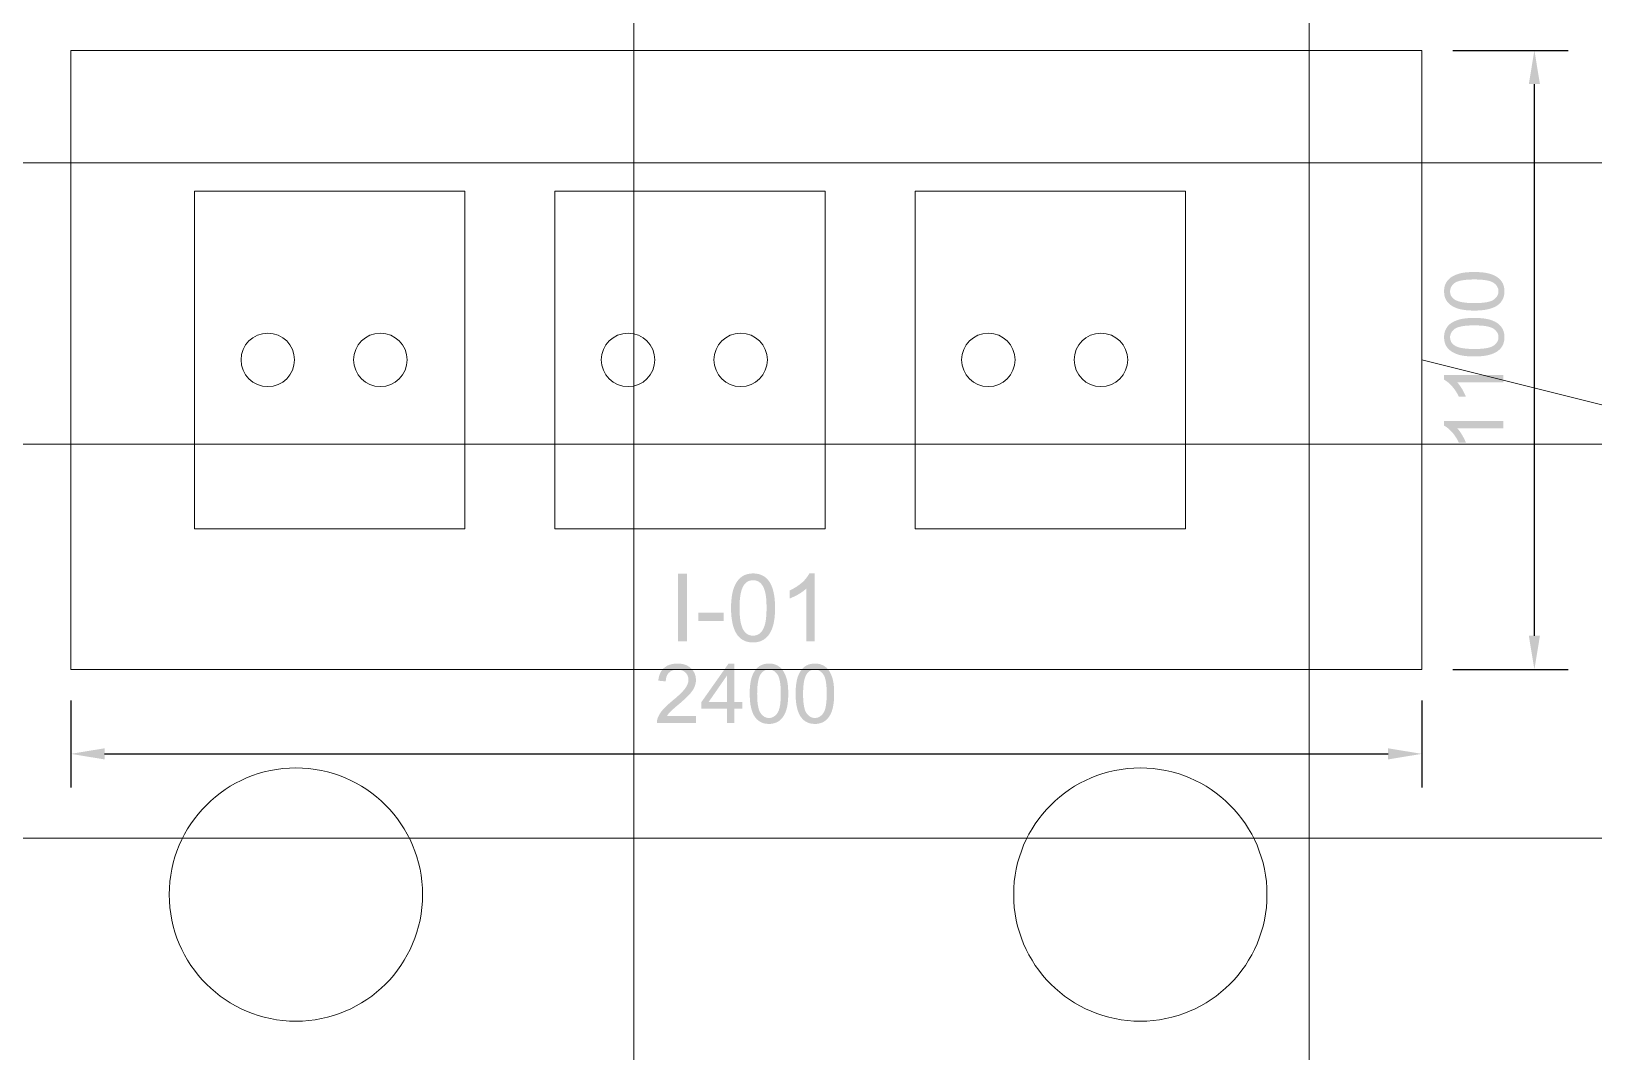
# Model space of a CAD drawing. Header units: millimetres. Extents: x -1336 to 24201, y -1370 to 16142.
# Drawn here: x 3730 to 6505, y 7521 to 9334 of the extents above; entities that cross this region are included whole.
import ezdxf

# ---------------------------------------------------------------- set-up
doc = ezdxf.new("R2010")
doc.units = ezdxf.units.MM
for name, color, linetype, lineweight in [('A-ANNO-TEXT', 7, 'Continuous', 13), ('A-DIMS-MM', 7, 'Continuous', 13), ('A-ELEVATION', 7, 'Continuous', 13), ('A-FLOOR-ZONE', 7, 'Continuous', 13), ('A-FURN-GEN', 7, 'Continuous', 13)]:
    doc.layers.add(name, color=color, linetype=linetype, lineweight=lineweight)

msp = doc.modelspace()

# ---------------------------------------------------------------- hatches: boundary and pattern name
at = {"layer": 'A-ANNO-TEXT'}
h = msp.add_hatch(color=7, dxfattribs=at)
h.paths.add_polyline_path([(4894.4, 8250), (4878.4, 8250), (4878.4, 8370), (4894.4, 8370), (4894.4, 8250)])
h.paths.add_polyline_path([(4960.1, 8286), (4915, 8286), (4915, 8300.8), (4960.1, 8300.8), (4960.1, 8286)])
h.paths.add_polyline_path([(5012, 8370.6), (5014.4, 8370.5), (5016.8, 8370.3), (5019, 8370), (5021.2, 8369.6), (5023.3, 8369.1), (5025.3, 8368.4), (5027.3, 8367.6), (5029.2, 8366.7), (5030.9, 8365.7), (5032.7, 8364.6), (5034.3, 8363.3), (5035.9, 8361.9), (5037.4, 8360.4), (5038.8, 8358.8), (5040.1, 8357.1), (5041.4, 8355.2), (5042.6, 8353.2), (5043.7, 8351.1), (5044.7, 8348.9), (5045.7, 8346.6), (5046.5, 8344.1), (5047.3, 8341.6), (5048.1, 8338.9), (5048.7, 8336), (5049.3, 8333.1), (5049.8, 8330), (5050.2, 8326.9), (5050.5, 8323.6), (5050.8, 8320.2), (5051, 8316.6), (5051.1, 8313), (5051.2, 8309.2), (5051.1, 8305.4), (5051, 8301.7), (5050.8, 8298.1), (5050.5, 8294.7), (5050.2, 8291.3), (5049.7, 8288.2), (5049.2, 8285.1), (5048.6, 8282.1), (5048, 8279.3), (5047.2, 8276.6), (5046.4, 8274), (5045.5, 8271.6), (5044.5, 8269.3), (5043.4, 8267.1), (5042.3, 8265), (5041.1, 8263.1), (5039.8, 8261.2), (5038.4, 8259.5), (5037, 8257.9), (5035.4, 8256.4), (5033.9, 8255.1), (5032.2, 8253.9), (5030.5, 8252.7), (5028.7, 8251.7), (5026.9, 8250.8), (5025, 8250.1), (5023, 8249.4), (5020.9, 8248.9), (5018.8, 8248.5), (5016.6, 8248.2), (5014.4, 8248), (5012, 8248), (5009.6, 8248), (5007.3, 8248.2), (5005.1, 8248.5), (5002.9, 8248.9), (5000.8, 8249.4), (4998.8, 8250.1), (4996.8, 8250.9), (4995, 8251.8), (4993.2, 8252.8), (4991.4, 8253.9), (4989.8, 8255.2), (4988.2, 8256.6), (4986.8, 8258.1), (4985.3, 8259.7), (4984, 8261.4), (4982.7, 8263.3), (4981.6, 8265.2), (4980.5, 8267.3), (4979.4, 8269.5), (4978.5, 8271.9), (4977.6, 8274.3), (4976.8, 8276.9), (4976.1, 8279.6), (4975.4, 8282.4), (4974.9, 8285.3), (4974.4, 8288.4), (4973.9, 8291.5), (4973.6, 8294.8), (4973.3, 8298.2), (4973.1, 8301.8), (4973, 8305.4), (4973, 8309.2), (4973, 8313), (4973.1, 8316.7), (4973.3, 8320.3), (4973.6, 8323.7), (4974, 8327), (4974.4, 8330.2), (4974.9, 8333.3), (4975.5, 8336.2), (4976.2, 8339.1), (4976.9, 8341.8), (4977.8, 8344.4), (4978.7, 8346.8), (4979.7, 8349.1), (4980.7, 8351.3), (4981.9, 8353.4), (4983.1, 8355.4), (4984.4, 8357.2), (4985.8, 8358.9), (4987.2, 8360.5), (4988.7, 8362), (4990.3, 8363.4), (4991.9, 8364.6), (4993.6, 8365.8), (4995.4, 8366.8), (4997.2, 8367.7), (4999.1, 8368.4), (5001.1, 8369.1), (5003.2, 8369.6), (5005.3, 8370), (5007.5, 8370.3), (5009.7, 8370.5), (5012, 8370.6)])
h.paths.add_polyline_path([(5012, 8260.1), (5013.5, 8260.1), (5014.9, 8260.2), (5016.3, 8260.5), (5017.6, 8260.8), (5018.9, 8261.2), (5020.1, 8261.7), (5021.3, 8262.3), (5022.4, 8262.9), (5023.5, 8263.7), (5024.6, 8264.6), (5025.6, 8265.5), (5026.6, 8266.5), (5027.5, 8267.7), (5028.4, 8268.9), (5029.2, 8270.2), (5030, 8271.6), (5030.7, 8273.1), (5031.4, 8274.7), (5032, 8276.4), (5032.6, 8278.2), (5033.2, 8280.2), (5033.7, 8282.2), (5034.1, 8284.4), (5034.5, 8286.7), (5034.9, 8289.1), (5035.2, 8291.7), (5035.4, 8294.3), (5035.6, 8297), (5035.8, 8299.9), (5035.9, 8302.9), (5036, 8306), (5036, 8309.2), (5036, 8311.4), (5036, 8313.6), (5035.9, 8315.7), (5035.9, 8317.8), (5035.8, 8319.8), (5035.6, 8321.7), (5035.5, 8323.6), (5035.4, 8325.4), (5035.2, 8327.2), (5035, 8328.9), (5034.8, 8330.5), (5034.5, 8332.1), (5034.3, 8333.6), (5034, 8335.1), (5033.7, 8336.5), (5033.4, 8337.8), (5033, 8339.1), (5032.6, 8340.3), (5032.3, 8341.5), (5031.9, 8342.7), (5031.4, 8343.8), (5031, 8344.9), (5030.5, 8345.9), (5030, 8346.9), (5029.5, 8347.8), (5029, 8348.8), (5028.4, 8349.6), (5027.8, 8350.5), (5027.2, 8351.2), (5026.6, 8352), (5026, 8352.7), (5025.3, 8353.3), (5024.7, 8354), (5024, 8354.5), (5023.2, 8355.1), (5022.5, 8355.6), (5021.7, 8356), (5020.9, 8356.5), (5020.1, 8356.8), (5019.3, 8357.2), (5018.4, 8357.5), (5017.6, 8357.7), (5016.7, 8358), (5015.7, 8358.1), (5014.8, 8358.3), (5013.9, 8358.4), (5012.9, 8358.4), (5011.9, 8358.5), (5010.4, 8358.4), (5009, 8358.3), (5007.6, 8358), (5006.3, 8357.7), (5005, 8357.3), (5003.8, 8356.8), (5002.6, 8356.2), (5001.5, 8355.5), (5000.4, 8354.8), (4999.3, 8353.9), (4998.3, 8352.9), (4997.4, 8351.9), (4996.5, 8350.7), (4995.6, 8349.5), (4994.8, 8348.2), (4994, 8346.8), (4993.3, 8345.2), (4992.6, 8343.6), (4992, 8341.9), (4991.4, 8340), (4990.9, 8338.1), (4990.4, 8336), (4989.9, 8333.8), (4989.5, 8331.5), (4989.2, 8329.1), (4988.9, 8326.6), (4988.6, 8324), (4988.4, 8321.2), (4988.3, 8318.4), (4988.1, 8315.4), (4988.1, 8312.4), (4988, 8309.2), (4988.1, 8307), (4988.1, 8304.8), (4988.1, 8302.7), (4988.2, 8300.7), (4988.3, 8298.7), (4988.4, 8296.8), (4988.6, 8294.9), (4988.7, 8293.1), (4988.9, 8291.4), (4989.1, 8289.7), (4989.3, 8288.1), (4989.6, 8286.5), (4989.8, 8285), (4990.1, 8283.5), (4990.4, 8282.1), (4990.8, 8280.8), (4991.1, 8279.5), (4991.5, 8278.2), (4991.9, 8277), (4992.3, 8275.9), (4992.7, 8274.8), (4993.1, 8273.7), (4993.6, 8272.6), (4994.1, 8271.6), (4994.6, 8270.7), (4995.2, 8269.8), (4995.7, 8268.9), (4996.3, 8268.1), (4996.9, 8267.3), (4997.5, 8266.5), (4998.1, 8265.8), (4998.8, 8265.2), (4999.4, 8264.6), (5000.1, 8264), (5000.9, 8263.4), (5001.6, 8262.9), (5002.4, 8262.5), (5003.1, 8262.1), (5003.9, 8261.7), (5004.7, 8261.3), (5005.6, 8261), (5006.4, 8260.8), (5007.3, 8260.6), (5008.2, 8260.4), (5009.1, 8260.2), (5010.1, 8260.1), (5011.1, 8260.1), (5012, 8260.1)])
h.paths.add_polyline_path([(5121.6, 8250), (5106.8, 8250), (5106.8, 8343.9), (5105.4, 8342.6), (5103.9, 8341.3), (5102.4, 8340.1), (5100.8, 8338.8), (5099.2, 8337.7), (5097.5, 8336.5), (5095.7, 8335.3), (5093.9, 8334.2), (5092, 8333.1), (5090.1, 8332), (5088.1, 8331), (5086.1, 8330), (5083.9, 8329), (5081.8, 8328), (5079.6, 8327), (5077.3, 8326.1), (5077.3, 8340.4), (5080.4, 8341.9), (5083.4, 8343.5), (5086.2, 8345.1), (5089, 8346.8), (5091.6, 8348.6), (5094.1, 8350.3), (5096.4, 8352.2), (5098.7, 8354), (5100.8, 8355.9), (5102.8, 8357.9), (5104.6, 8359.9), (5106.3, 8361.9), (5107.9, 8364), (5109.4, 8366.2), (5110.8, 8368.3), (5112, 8370.6), (5121.6, 8370.6), (5121.6, 8250)])
at = {"layer": 'A-DIMS-MM'}
h = msp.add_hatch(color=7, dxfattribs=at)
h.paths.add_polyline_path([(6345, 8641.5), (6345, 8628.6), (6262.8, 8628.6), (6264, 8627.4), (6265.1, 8626.1), (6266.2, 8624.7), (6267.3, 8623.2), (6268.4, 8621.6), (6269.5, 8620), (6270.6, 8618.2), (6271.7, 8616.4), (6272.8, 8614.5), (6273.8, 8612.7), (6274.7, 8610.9), (6275.6, 8609.2), (6276.4, 8607.5), (6277.1, 8605.9), (6277.8, 8604.3), (6278.4, 8602.8), (6265.9, 8602.8), (6264.6, 8605.5), (6263.3, 8608.1), (6261.8, 8610.5), (6260.3, 8612.9), (6258.7, 8615.3), (6257.1, 8617.5), (6255.4, 8619.7), (6253.6, 8621.7), (6251.8, 8623.7), (6250, 8625.5), (6248.2, 8627.1), (6246.5, 8628.6), (6244.7, 8630), (6243, 8631.2), (6241.3, 8632.3), (6239.6, 8633.2), (6239.6, 8641.5), (6345, 8641.5)])
h.paths.add_polyline_path([(6345, 8723.1), (6345, 8710.2), (6262.8, 8710.2), (6264, 8709), (6265.1, 8707.7), (6266.2, 8706.3), (6267.3, 8704.8), (6268.4, 8703.2), (6269.5, 8701.6), (6270.6, 8699.8), (6271.7, 8698), (6272.8, 8696.1), (6273.8, 8694.3), (6274.7, 8692.5), (6275.6, 8690.8), (6276.4, 8689.1), (6277.1, 8687.5), (6277.8, 8685.9), (6278.4, 8684.4), (6265.9, 8684.4), (6264.6, 8687.1), (6263.3, 8689.6), (6261.8, 8692.1), (6260.3, 8694.5), (6258.7, 8696.8), (6257.1, 8699.1), (6255.4, 8701.2), (6253.6, 8703.3), (6251.8, 8705.3), (6250, 8707.1), (6248.2, 8708.7), (6246.5, 8710.2), (6244.7, 8711.6), (6243, 8712.8), (6241.3, 8713.8), (6239.6, 8714.8), (6239.6, 8723.1), (6345, 8723.1)])
h.paths.add_polyline_path([(6293.2, 8756.1), (6290.9, 8756.1), (6288.7, 8756.1), (6286.5, 8756.2), (6284.4, 8756.3), (6282.3, 8756.5), (6280.3, 8756.6), (6278.3, 8756.8), (6276.4, 8757), (6274.6, 8757.3), (6272.8, 8757.6), (6271, 8757.9), (6269.4, 8758.2), (6267.8, 8758.6), (6266.2, 8759), (6264.7, 8759.5), (6263.2, 8759.9), (6261.8, 8760.4), (6260.5, 8760.9), (6259.2, 8761.5), (6257.9, 8762.1), (6256.7, 8762.7), (6255.5, 8763.3), (6254.3, 8764), (6253.2, 8764.7), (6252.1, 8765.4), (6251.1, 8766.2), (6250.1, 8766.9), (6249.1, 8767.8), (6248.2, 8768.6), (6247.4, 8769.5), (6246.5, 8770.4), (6245.7, 8771.3), (6245, 8772.3), (6244.3, 8773.3), (6243.6, 8774.3), (6243, 8775.3), (6242.5, 8776.4), (6242, 8777.5), (6241.5, 8778.7), (6241.1, 8779.8), (6240.7, 8781), (6240.4, 8782.3), (6240.2, 8783.5), (6240, 8784.8), (6239.8, 8786.2), (6239.7, 8787.5), (6239.6, 8788.9), (6239.6, 8790.3), (6239.6, 8792.4), (6239.8, 8794.4), (6240, 8796.4), (6240.4, 8798.3), (6240.9, 8800.1), (6241.5, 8801.8), (6242.2, 8803.5), (6243, 8805.2), (6243.9, 8806.7), (6244.9, 8808.2), (6245.9, 8809.6), (6247.1, 8811), (6248.4, 8812.3), (6249.8, 8813.5), (6251.2, 8814.6), (6252.8, 8815.7), (6254.4, 8816.7), (6256.2, 8817.6), (6258, 8818.5), (6259.9, 8819.4), (6261.9, 8820.2), (6264, 8820.9), (6266.1, 8821.6), (6268.4, 8822.2), (6269.6, 8822.5), (6270.8, 8822.8), (6272.1, 8823), (6273.4, 8823.2), (6274.8, 8823.4), (6276.2, 8823.6), (6277.7, 8823.8), (6279.2, 8824), (6280.8, 8824.1), (6282.4, 8824.2), (6284.1, 8824.3), (6285.8, 8824.4), (6287.6, 8824.5), (6289.4, 8824.5), (6291.3, 8824.6), (6293.2, 8824.6), (6295.5, 8824.5), (6297.7, 8824.5), (6299.9, 8824.4), (6302, 8824.3), (6304.1, 8824.2), (6306.1, 8824), (6308, 8823.8), (6309.9, 8823.6), (6311.8, 8823.4), (6313.5, 8823.1), (6315.3, 8822.8), (6316.9, 8822.4), (6318.5, 8822.1), (6320.1, 8821.7), (6321.6, 8821.2), (6323, 8820.8), (6324.4, 8820.3), (6325.8, 8819.8), (6327.1, 8819.2), (6328.4, 8818.6), (6329.6, 8818), (6330.8, 8817.4), (6332, 8816.7), (6333.1, 8816), (6334.2, 8815.3), (6335.2, 8814.6), (6336.2, 8813.8), (6337.2, 8813), (6338.1, 8812.1), (6339, 8811.2), (6339.8, 8810.3), (6340.6, 8809.4), (6341.3, 8808.5), (6342, 8807.5), (6342.7, 8806.4), (6343.3, 8805.4), (6343.9, 8804.3), (6344.4, 8803.2), (6344.8, 8802), (6345.2, 8800.9), (6345.6, 8799.7), (6345.9, 8798.4), (6346.2, 8797.1), (6346.4, 8795.8), (6346.6, 8794.5), (6346.7, 8793.1), (6346.8, 8791.7), (6346.8, 8790.3), (6346.7, 8788.5), (6346.6, 8786.6), (6346.4, 8784.9), (6346.1, 8783.1), (6345.7, 8781.5), (6345.3, 8779.9), (6344.7, 8778.3), (6344.1, 8776.8), (6343.3, 8775.3), (6342.5, 8773.9), (6341.6, 8772.5), (6340.7, 8771.2), (6339.6, 8770), (6338.5, 8768.7), (6337.2, 8767.6), (6335.9, 8766.5), (6334.2, 8765.2), (6332.4, 8764), (6330.4, 8762.9), (6328.3, 8761.9), (6326.1, 8761), (6323.8, 8760.1), (6321.3, 8759.4), (6318.7, 8758.7), (6315.9, 8758.1), (6313.1, 8757.5), (6310.1, 8757.1), (6307, 8756.7), (6303.7, 8756.5), (6300.4, 8756.3), (6296.8, 8756.1), (6293.2, 8756.1)])
h.paths.add_polyline_path([(6293.2, 8769.3), (6296.4, 8769.4), (6299.4, 8769.4), (6302.3, 8769.6), (6305.1, 8769.7), (6307.7, 8769.9), (6310.2, 8770.2), (6312.5, 8770.5), (6314.7, 8770.9), (6316.8, 8771.3), (6318.8, 8771.7), (6320.6, 8772.2), (6322.3, 8772.7), (6323.8, 8773.3), (6325.2, 8774), (6326.5, 8774.7), (6327.6, 8775.4), (6328.7, 8776.2), (6329.6, 8776.9), (6330.5, 8777.8), (6331.4, 8778.6), (6332.1, 8779.4), (6332.8, 8780.3), (6333.5, 8781.2), (6334.1, 8782.1), (6334.6, 8783.1), (6335, 8784.1), (6335.4, 8785), (6335.7, 8786.1), (6335.9, 8787.1), (6336.1, 8788.1), (6336.2, 8789.2), (6336.2, 8790.3), (6336.2, 8791.4), (6336.1, 8792.5), (6335.9, 8793.6), (6335.7, 8794.6), (6335.4, 8795.6), (6335, 8796.6), (6334.5, 8797.6), (6334, 8798.5), (6333.5, 8799.4), (6332.8, 8800.3), (6332.1, 8801.2), (6331.4, 8802.1), (6330.5, 8802.9), (6329.6, 8803.7), (6328.6, 8804.5), (6327.6, 8805.3), (6326.5, 8806), (6325.2, 8806.7), (6323.8, 8807.3), (6322.2, 8807.9), (6320.5, 8808.4), (6318.7, 8808.9), (6316.8, 8809.4), (6314.7, 8809.8), (6312.5, 8810.2), (6310.1, 8810.5), (6307.7, 8810.7), (6305, 8810.9), (6302.3, 8811.1), (6299.4, 8811.2), (6296.4, 8811.3), (6293.2, 8811.3), (6290, 8811.3), (6287, 8811.2), (6284.1, 8811.1), (6281.3, 8810.9), (6278.7, 8810.7), (6276.2, 8810.5), (6273.9, 8810.2), (6271.6, 8809.8), (6269.6, 8809.4), (6267.6, 8808.9), (6265.8, 8808.4), (6264.1, 8807.9), (6262.6, 8807.3), (6261.2, 8806.7), (6259.9, 8806), (6258.8, 8805.3), (6257.7, 8804.5), (6256.8, 8803.7), (6255.9, 8802.9), (6255, 8802), (6254.3, 8801.2), (6253.6, 8800.3), (6252.9, 8799.4), (6252.4, 8798.5), (6251.9, 8797.5), (6251.4, 8796.5), (6251.1, 8795.5), (6250.8, 8794.5), (6250.5, 8793.5), (6250.4, 8792.4), (6250.3, 8791.3), (6250.2, 8790.2), (6250.3, 8789.1), (6250.4, 8788), (6250.5, 8787), (6250.7, 8786), (6251, 8785), (6251.3, 8784), (6251.7, 8783.1), (6252.1, 8782.2), (6252.6, 8781.3), (6253.2, 8780.5), (6253.8, 8779.7), (6254.5, 8778.9), (6255.2, 8778.1), (6256, 8777.4), (6256.9, 8776.7), (6257.8, 8776), (6259, 8775.2), (6260.4, 8774.4), (6261.9, 8773.7), (6263.6, 8773.1), (6265.3, 8772.5), (6267.2, 8771.9), (6269.3, 8771.4), (6271.4, 8771), (6273.7, 8770.6), (6276.1, 8770.3), (6278.6, 8770), (6281.3, 8769.8), (6284.1, 8769.6), (6287, 8769.4), (6290, 8769.4), (6293.2, 8769.3)])
h.paths.add_polyline_path([(6293.2, 8837.7), (6290.9, 8837.7), (6288.7, 8837.7), (6286.5, 8837.8), (6284.4, 8837.9), (6282.3, 8838), (6280.3, 8838.2), (6278.3, 8838.4), (6276.4, 8838.6), (6274.6, 8838.9), (6272.8, 8839.2), (6271, 8839.5), (6269.4, 8839.8), (6267.8, 8840.2), (6266.2, 8840.6), (6264.7, 8841), (6263.2, 8841.5), (6261.8, 8842), (6260.5, 8842.5), (6259.2, 8843.1), (6257.9, 8843.6), (6256.7, 8844.3), (6255.5, 8844.9), (6254.3, 8845.6), (6253.2, 8846.3), (6252.1, 8847), (6251.1, 8847.7), (6250.1, 8848.5), (6249.1, 8849.3), (6248.2, 8850.2), (6247.4, 8851.1), (6246.5, 8852), (6245.7, 8852.9), (6245, 8853.8), (6244.3, 8854.8), (6243.6, 8855.9), (6243, 8856.9), (6242.5, 8858), (6242, 8859.1), (6241.5, 8860.2), (6241.1, 8861.4), (6240.7, 8862.6), (6240.4, 8863.9), (6240.2, 8865.1), (6240, 8866.4), (6239.8, 8867.7), (6239.7, 8869.1), (6239.6, 8870.5), (6239.6, 8871.9), (6239.6, 8874), (6239.8, 8876), (6240, 8877.9), (6240.4, 8879.8), (6240.9, 8881.7), (6241.5, 8883.4), (6242.2, 8885.1), (6243, 8886.7), (6243.9, 8888.3), (6244.9, 8889.8), (6245.9, 8891.2), (6247.1, 8892.5), (6248.4, 8893.8), (6249.8, 8895), (6251.2, 8896.2), (6252.8, 8897.3), (6254.4, 8898.3), (6256.2, 8899.2), (6258, 8900.1), (6259.9, 8901), (6261.9, 8901.8), (6264, 8902.5), (6266.1, 8903.2), (6268.4, 8903.8), (6269.6, 8904.1), (6270.8, 8904.3), (6272.1, 8904.6), (6273.4, 8904.8), (6274.8, 8905), (6276.2, 8905.2), (6277.7, 8905.4), (6279.2, 8905.5), (6280.8, 8905.7), (6282.4, 8905.8), (6284.1, 8905.9), (6285.8, 8906), (6287.6, 8906.1), (6289.4, 8906.1), (6291.3, 8906.1), (6293.2, 8906.1), (6295.5, 8906.1), (6297.7, 8906.1), (6299.9, 8906), (6302, 8905.9), (6304.1, 8905.8), (6306.1, 8905.6), (6308, 8905.4), (6309.9, 8905.2), (6311.8, 8904.9), (6313.5, 8904.7), (6315.3, 8904.3), (6316.9, 8904), (6318.5, 8903.6), (6320.1, 8903.2), (6321.6, 8902.8), (6323, 8902.3), (6324.4, 8901.9), (6325.8, 8901.3), (6327.1, 8900.8), (6328.4, 8900.2), (6329.6, 8899.6), (6330.8, 8899), (6332, 8898.3), (6333.1, 8897.6), (6334.2, 8896.9), (6335.2, 8896.1), (6336.2, 8895.3), (6337.2, 8894.5), (6338.1, 8893.7), (6339, 8892.8), (6339.8, 8891.9), (6340.6, 8891), (6341.3, 8890), (6342, 8889), (6342.7, 8888), (6343.3, 8887), (6343.9, 8885.9), (6344.4, 8884.8), (6344.8, 8883.6), (6345.2, 8882.4), (6345.6, 8881.2), (6345.9, 8880), (6346.2, 8878.7), (6346.4, 8877.4), (6346.6, 8876.1), (6346.7, 8874.7), (6346.8, 8873.3), (6346.8, 8871.9), (6346.7, 8870), (6346.6, 8868.2), (6346.4, 8866.4), (6346.1, 8864.7), (6345.7, 8863), (6345.3, 8861.4), (6344.7, 8859.9), (6344.1, 8858.3), (6343.3, 8856.9), (6342.5, 8855.5), (6341.6, 8854.1), (6340.7, 8852.8), (6339.6, 8851.5), (6338.5, 8850.3), (6337.2, 8849.2), (6335.9, 8848.1), (6334.2, 8846.8), (6332.4, 8845.6), (6330.4, 8844.5), (6328.3, 8843.5), (6326.1, 8842.6), (6323.8, 8841.7), (6321.3, 8841), (6318.7, 8840.3), (6315.9, 8839.7), (6313.1, 8839.1), (6310.1, 8838.7), (6307, 8838.3), (6303.7, 8838), (6300.4, 8837.8), (6296.8, 8837.7), (6293.2, 8837.7)])
h.paths.add_polyline_path([(6293.2, 8850.9), (6296.4, 8850.9), (6299.4, 8851), (6302.3, 8851.1), (6305.1, 8851.3), (6307.7, 8851.5), (6310.2, 8851.8), (6312.5, 8852.1), (6314.7, 8852.4), (6316.8, 8852.8), (6318.8, 8853.3), (6320.6, 8853.8), (6322.3, 8854.3), (6323.8, 8854.9), (6325.2, 8855.6), (6326.5, 8856.2), (6327.6, 8857), (6328.7, 8857.7), (6329.6, 8858.5), (6330.5, 8859.3), (6331.4, 8860.2), (6332.1, 8861), (6332.8, 8861.9), (6333.5, 8862.8), (6334.1, 8863.7), (6334.6, 8864.7), (6335, 8865.6), (6335.4, 8866.6), (6335.7, 8867.6), (6335.9, 8868.7), (6336.1, 8869.7), (6336.2, 8870.8), (6336.2, 8871.9), (6336.2, 8873), (6336.1, 8874.1), (6335.9, 8875.1), (6335.7, 8876.2), (6335.4, 8877.2), (6335, 8878.2), (6334.5, 8879.1), (6334, 8880.1), (6333.5, 8881), (6332.8, 8881.9), (6332.1, 8882.8), (6331.4, 8883.6), (6330.5, 8884.5), (6329.6, 8885.3), (6328.6, 8886.1), (6327.6, 8886.8), (6326.5, 8887.6), (6325.2, 8888.3), (6323.8, 8888.9), (6322.2, 8889.5), (6320.5, 8890), (6318.7, 8890.5), (6316.8, 8891), (6314.7, 8891.4), (6312.5, 8891.7), (6310.1, 8892), (6307.7, 8892.3), (6305, 8892.5), (6302.3, 8892.7), (6299.4, 8892.8), (6296.4, 8892.9), (6293.2, 8892.9), (6290, 8892.9), (6287, 8892.8), (6284.1, 8892.7), (6281.3, 8892.5), (6278.7, 8892.3), (6276.2, 8892), (6273.9, 8891.7), (6271.6, 8891.4), (6269.6, 8891), (6267.6, 8890.5), (6265.8, 8890), (6264.1, 8889.5), (6262.6, 8888.9), (6261.2, 8888.3), (6259.9, 8887.6), (6258.8, 8886.8), (6257.7, 8886.1), (6256.8, 8885.3), (6255.9, 8884.5), (6255, 8883.6), (6254.3, 8882.8), (6253.6, 8881.9), (6252.9, 8881), (6252.4, 8880), (6251.9, 8879.1), (6251.4, 8878.1), (6251.1, 8877.1), (6250.8, 8876.1), (6250.5, 8875), (6250.4, 8874), (6250.3, 8872.9), (6250.2, 8871.8), (6250.3, 8870.7), (6250.4, 8869.6), (6250.5, 8868.6), (6250.7, 8867.5), (6251, 8866.6), (6251.3, 8865.6), (6251.7, 8864.7), (6252.1, 8863.8), (6252.6, 8862.9), (6253.2, 8862.1), (6253.8, 8861.2), (6254.5, 8860.5), (6255.2, 8859.7), (6256, 8859), (6256.9, 8858.3), (6257.8, 8857.6), (6259, 8856.8), (6260.4, 8856), (6261.9, 8855.3), (6263.6, 8854.7), (6265.3, 8854.1), (6267.2, 8853.5), (6269.3, 8853), (6271.4, 8852.6), (6273.7, 8852.2), (6276.1, 8851.9), (6278.6, 8851.6), (6281.3, 8851.3), (6284.1, 8851.2), (6287, 8851), (6290, 8850.9), (6293.2, 8850.9)])
h = msp.add_hatch(color=7, dxfattribs=at)
h.paths.add_polyline_path([(4910.7, 8117.4), (4910.7, 8105), (4841.3, 8105), (4841.3, 8106.2), (4841.3, 8107.3), (4841.4, 8108.4), (4841.6, 8109.6), (4841.8, 8110.7), (4842.1, 8111.8), (4842.4, 8112.9), (4842.8, 8114), (4843.5, 8115.7), (4844.3, 8117.5), (4845.2, 8119.2), (4846.2, 8121), (4847.3, 8122.7), (4848.6, 8124.5), (4849.9, 8126.2), (4851.3, 8127.9), (4852, 8128.8), (4852.8, 8129.7), (4853.6, 8130.6), (4854.5, 8131.5), (4855.4, 8132.4), (4856.4, 8133.4), (4857.4, 8134.3), (4858.4, 8135.3), (4859.5, 8136.3), (4860.6, 8137.4), (4861.8, 8138.4), (4863, 8139.4), (4864.2, 8140.5), (4865.5, 8141.6), (4866.8, 8142.7), (4868.1, 8143.8), (4870.2, 8145.6), (4872.2, 8147.2), (4874.2, 8148.9), (4876, 8150.5), (4877.8, 8152), (4879.4, 8153.5), (4881, 8155), (4882.5, 8156.4), (4883.9, 8157.8), (4885.2, 8159.1), (4886.4, 8160.4), (4887.6, 8161.6), (4888.6, 8162.8), (4889.6, 8163.9), (4890.5, 8165), (4891.3, 8166.1), (4892, 8167.1), (4892.7, 8168.1), (4893.3, 8169.1), (4893.9, 8170.1), (4894.4, 8171.1), (4894.9, 8172.1), (4895.4, 8173.1), (4895.8, 8174), (4896.1, 8175), (4896.4, 8176), (4896.7, 8176.9), (4896.9, 8177.9), (4897.1, 8178.8), (4897.2, 8179.7), (4897.3, 8180.6), (4897.3, 8181.6), (4897.3, 8182.5), (4897.2, 8183.4), (4897.1, 8184.4), (4896.9, 8185.2), (4896.8, 8186.1), (4896.5, 8187), (4896.2, 8187.8), (4895.9, 8188.6), (4895.6, 8189.4), (4895.2, 8190.2), (4894.7, 8191), (4894.2, 8191.7), (4893.7, 8192.4), (4893.1, 8193.1), (4892.5, 8193.8), (4891.8, 8194.5), (4891.1, 8195.1), (4890.4, 8195.7), (4889.6, 8196.3), (4888.9, 8196.8), (4888.1, 8197.3), (4887.2, 8197.7), (4886.4, 8198.1), (4885.5, 8198.4), (4884.6, 8198.8), (4883.7, 8199), (4882.7, 8199.2), (4881.7, 8199.4), (4880.7, 8199.6), (4879.7, 8199.7), (4878.6, 8199.7), (4877.5, 8199.8), (4876.4, 8199.7), (4875.3, 8199.7), (4874.2, 8199.6), (4873.1, 8199.4), (4872.1, 8199.2), (4871.1, 8199), (4870.1, 8198.7), (4869.1, 8198.4), (4868.2, 8198), (4867.3, 8197.6), (4866.5, 8197.1), (4865.7, 8196.6), (4864.9, 8196.1), (4864.1, 8195.5), (4863.3, 8194.8), (4862.6, 8194.2), (4861.9, 8193.5), (4861.3, 8192.7), (4860.7, 8191.9), (4860.2, 8191.1), (4859.7, 8190.3), (4859.2, 8189.4), (4858.8, 8188.5), (4858.4, 8187.5), (4858.1, 8186.5), (4857.8, 8185.5), (4857.6, 8184.5), (4857.3, 8183.4), (4857.2, 8182.3), (4857.1, 8181.1), (4857, 8179.9), (4857, 8178.7), (4843.7, 8180.1), (4843.9, 8181.9), (4844.2, 8183.7), (4844.5, 8185.4), (4844.9, 8187), (4845.3, 8188.6), (4845.8, 8190.2), (4846.3, 8191.7), (4847, 8193.1), (4847.6, 8194.5), (4848.4, 8195.8), (4849.1, 8197.1), (4850, 8198.3), (4850.9, 8199.5), (4851.9, 8200.6), (4852.9, 8201.7), (4854, 8202.7), (4855.1, 8203.6), (4856.3, 8204.5), (4857.5, 8205.3), (4858.8, 8206.1), (4860.1, 8206.8), (4861.5, 8207.4), (4862.9, 8208), (4864.4, 8208.5), (4865.9, 8208.9), (4867.4, 8209.3), (4869, 8209.7), (4870.7, 8209.9), (4872.4, 8210.2), (4874.2, 8210.3), (4876, 8210.4), (4877.8, 8210.4), (4879.7, 8210.4), (4881.5, 8210.3), (4883.3, 8210.1), (4885, 8209.9), (4886.6, 8209.6), (4888.3, 8209.3), (4889.8, 8208.8), (4891.3, 8208.3), (4892.8, 8207.8), (4894.2, 8207.2), (4895.6, 8206.5), (4896.9, 8205.7), (4898.2, 8204.9), (4899.4, 8204), (4900.6, 8203.1), (4901.7, 8202), (4902.8, 8201), (4903.8, 8199.9), (4904.7, 8198.8), (4905.6, 8197.6), (4906.4, 8196.4), (4907.1, 8195.2), (4907.8, 8193.9), (4908.3, 8192.7), (4908.9, 8191.4), (4909.3, 8190), (4909.7, 8188.6), (4910, 8187.2), (4910.2, 8185.8), (4910.4, 8184.3), (4910.5, 8182.8), (4910.5, 8181.3), (4910.5, 8179.7), (4910.4, 8178.1), (4910.2, 8176.6), (4909.9, 8175), (4909.5, 8173.5), (4909.1, 8171.9), (4908.6, 8170.4), (4908, 8168.9), (4907.3, 8167.4), (4906.5, 8165.8), (4905.6, 8164.2), (4904.5, 8162.6), (4903.4, 8161), (4902.2, 8159.4), (4900.8, 8157.7), (4899.4, 8156.1), (4898.6, 8155.2), (4897.8, 8154.3), (4896.9, 8153.4), (4895.9, 8152.4), (4894.9, 8151.4), (4893.8, 8150.3), (4892.7, 8149.2), (4891.4, 8148.1), (4890.2, 8146.9), (4888.8, 8145.7), (4887.4, 8144.4), (4886, 8143.1), (4884.5, 8141.8), (4882.9, 8140.4), (4881.2, 8139), (4879.5, 8137.6), (4878.1, 8136.4), (4876.8, 8135.3), (4875.5, 8134.2), (4874.2, 8133.1), (4873.1, 8132.1), (4872, 8131.2), (4871, 8130.3), (4870, 8129.4), (4869.1, 8128.6), (4868.3, 8127.9), (4867.5, 8127.2), (4866.8, 8126.5), (4866.2, 8125.9), (4865.6, 8125.3), (4865.1, 8124.8), (4864.6, 8124.4), (4863.1, 8122.6), (4861.6, 8120.9), (4860.3, 8119.1), (4859.2, 8117.4), (4910.7, 8117.4)])
h.paths.add_polyline_path([(4965.8, 8105), (4965.8, 8130.1), (4920.3, 8130.1), (4920.3, 8142), (4968.2, 8210), (4978.7, 8210), (4978.7, 8142), (4992.9, 8142), (4992.9, 8130.1), (4978.7, 8130.1), (4978.7, 8105), (4965.8, 8105)])
h.paths.add_polyline_path([(4965.8, 8142), (4965.8, 8189.3), (4933, 8142), (4965.8, 8142)])
h.paths.add_polyline_path([(5006.1, 8156.8), (5006.1, 8159.1), (5006.1, 8161.3), (5006.2, 8163.5), (5006.3, 8165.6), (5006.5, 8167.7), (5006.6, 8169.7), (5006.8, 8171.7), (5007, 8173.6), (5007.3, 8175.4), (5007.6, 8177.2), (5007.9, 8179), (5008.2, 8180.6), (5008.6, 8182.2), (5009, 8183.8), (5009.5, 8185.3), (5009.9, 8186.8), (5010.4, 8188.2), (5010.9, 8189.5), (5011.5, 8190.8), (5012.1, 8192.1), (5012.7, 8193.3), (5013.3, 8194.5), (5014, 8195.7), (5014.7, 8196.8), (5015.4, 8197.9), (5016.2, 8198.9), (5016.9, 8199.9), (5017.8, 8200.9), (5018.6, 8201.8), (5019.5, 8202.6), (5020.4, 8203.5), (5021.3, 8204.3), (5022.3, 8205), (5023.3, 8205.7), (5024.3, 8206.4), (5025.3, 8207), (5026.4, 8207.5), (5027.5, 8208), (5028.7, 8208.5), (5029.8, 8208.9), (5031, 8209.3), (5032.3, 8209.6), (5033.5, 8209.8), (5034.8, 8210), (5036.2, 8210.2), (5037.5, 8210.3), (5038.9, 8210.4), (5040.3, 8210.4), (5042.4, 8210.4), (5044.4, 8210.2), (5046.4, 8210), (5048.3, 8209.6), (5050.1, 8209.1), (5051.8, 8208.5), (5053.5, 8207.8), (5055.2, 8207), (5056.7, 8206.1), (5058.2, 8205.1), (5059.6, 8204.1), (5061, 8202.9), (5062.3, 8201.6), (5063.5, 8200.2), (5064.6, 8198.8), (5065.7, 8197.2), (5066.7, 8195.6), (5067.6, 8193.8), (5068.5, 8192), (5069.4, 8190.1), (5070.2, 8188.1), (5070.9, 8186), (5071.6, 8183.9), (5072.2, 8181.6), (5072.5, 8180.4), (5072.8, 8179.2), (5073, 8177.9), (5073.2, 8176.6), (5073.4, 8175.2), (5073.6, 8173.8), (5073.8, 8172.3), (5074, 8170.8), (5074.1, 8169.2), (5074.2, 8167.6), (5074.3, 8165.9), (5074.4, 8164.2), (5074.5, 8162.4), (5074.5, 8160.6), (5074.6, 8158.7), (5074.6, 8156.8), (5074.5, 8154.5), (5074.5, 8152.3), (5074.4, 8150.1), (5074.3, 8148), (5074.2, 8145.9), (5074, 8143.9), (5073.8, 8142), (5073.6, 8140.1), (5073.4, 8138.2), (5073.1, 8136.5), (5072.8, 8134.7), (5072.4, 8133.1), (5072.1, 8131.5), (5071.7, 8129.9), (5071.2, 8128.4), (5070.8, 8127), (5070.3, 8125.6), (5069.8, 8124.2), (5069.2, 8122.9), (5068.6, 8121.6), (5068, 8120.4), (5067.4, 8119.2), (5066.7, 8118), (5066, 8116.9), (5065.3, 8115.8), (5064.6, 8114.8), (5063.8, 8113.8), (5063, 8112.8), (5062.1, 8111.9), (5061.2, 8111), (5060.3, 8110.2), (5059.4, 8109.4), (5058.5, 8108.7), (5057.5, 8108), (5056.4, 8107.3), (5055.4, 8106.7), (5054.3, 8106.1), (5053.2, 8105.6), (5052, 8105.2), (5050.9, 8104.8), (5049.7, 8104.4), (5048.4, 8104.1), (5047.1, 8103.8), (5045.8, 8103.6), (5044.5, 8103.4), (5043.1, 8103.3), (5041.7, 8103.2), (5040.3, 8103.2), (5038.5, 8103.3), (5036.6, 8103.4), (5034.9, 8103.6), (5033.1, 8103.9), (5031.5, 8104.3), (5029.9, 8104.7), (5028.3, 8105.3), (5026.8, 8105.9), (5025.3, 8106.7), (5023.9, 8107.5), (5022.5, 8108.4), (5021.2, 8109.3), (5020, 8110.4), (5018.7, 8111.5), (5017.6, 8112.8), (5016.5, 8114.1), (5015.2, 8115.8), (5014, 8117.6), (5012.9, 8119.6), (5011.9, 8121.7), (5011, 8123.9), (5010.1, 8126.2), (5009.4, 8128.7), (5008.7, 8131.3), (5008.1, 8134.1), (5007.5, 8136.9), (5007.1, 8139.9), (5006.7, 8143), (5006.5, 8146.3), (5006.3, 8149.6), (5006.1, 8153.2), (5006.1, 8156.8)])
h.paths.add_polyline_path([(5019.3, 8156.8), (5019.4, 8153.6), (5019.4, 8150.6), (5019.6, 8147.7), (5019.7, 8144.9), (5019.9, 8142.3), (5020.2, 8139.8), (5020.5, 8137.5), (5020.9, 8135.3), (5021.3, 8133.2), (5021.7, 8131.2), (5022.2, 8129.4), (5022.7, 8127.7), (5023.3, 8126.2), (5024, 8124.8), (5024.7, 8123.5), (5025.4, 8122.4), (5026.2, 8121.3), (5026.9, 8120.4), (5027.8, 8119.5), (5028.6, 8118.6), (5029.4, 8117.9), (5030.3, 8117.2), (5031.2, 8116.5), (5032.1, 8115.9), (5033.1, 8115.4), (5034.1, 8115), (5035, 8114.6), (5036.1, 8114.3), (5037.1, 8114.1), (5038.1, 8113.9), (5039.2, 8113.8), (5040.3, 8113.8), (5041.4, 8113.8), (5042.5, 8113.9), (5043.6, 8114.1), (5044.6, 8114.3), (5045.6, 8114.6), (5046.6, 8115), (5047.6, 8115.5), (5048.5, 8116), (5049.4, 8116.5), (5050.3, 8117.2), (5051.2, 8117.9), (5052.1, 8118.6), (5052.9, 8119.5), (5053.7, 8120.4), (5054.5, 8121.4), (5055.3, 8122.4), (5056, 8123.5), (5056.7, 8124.8), (5057.3, 8126.2), (5057.9, 8127.8), (5058.4, 8129.5), (5058.9, 8131.3), (5059.4, 8133.2), (5059.8, 8135.3), (5060.2, 8137.5), (5060.5, 8139.9), (5060.7, 8142.3), (5060.9, 8145), (5061.1, 8147.7), (5061.2, 8150.6), (5061.3, 8153.6), (5061.3, 8156.8), (5061.3, 8160), (5061.2, 8163), (5061.1, 8165.9), (5060.9, 8168.7), (5060.7, 8171.3), (5060.5, 8173.8), (5060.2, 8176.1), (5059.8, 8178.4), (5059.4, 8180.4), (5058.9, 8182.4), (5058.4, 8184.2), (5057.9, 8185.9), (5057.3, 8187.4), (5056.7, 8188.8), (5056, 8190.1), (5055.3, 8191.2), (5054.5, 8192.3), (5053.7, 8193.2), (5052.9, 8194.1), (5052, 8195), (5051.2, 8195.7), (5050.3, 8196.4), (5049.4, 8197.1), (5048.5, 8197.6), (5047.5, 8198.1), (5046.5, 8198.6), (5045.5, 8198.9), (5044.5, 8199.2), (5043.5, 8199.5), (5042.4, 8199.6), (5041.3, 8199.7), (5040.2, 8199.8), (5039.1, 8199.7), (5038, 8199.6), (5037, 8199.5), (5036, 8199.3), (5035, 8199), (5034, 8198.7), (5033.1, 8198.3), (5032.2, 8197.9), (5031.3, 8197.4), (5030.5, 8196.8), (5029.7, 8196.2), (5028.9, 8195.5), (5028.1, 8194.8), (5027.4, 8194), (5026.7, 8193.1), (5026, 8192.2), (5025.2, 8191), (5024.4, 8189.6), (5023.7, 8188.1), (5023.1, 8186.4), (5022.5, 8184.7), (5021.9, 8182.8), (5021.4, 8180.7), (5021, 8178.6), (5020.6, 8176.3), (5020.3, 8173.9), (5020, 8171.4), (5019.8, 8168.7), (5019.6, 8165.9), (5019.4, 8163), (5019.4, 8160), (5019.3, 8156.8)])
h.paths.add_polyline_path([(5087.7, 8156.8), (5087.7, 8159.1), (5087.7, 8161.3), (5087.8, 8163.5), (5087.9, 8165.6), (5088, 8167.7), (5088.2, 8169.7), (5088.4, 8171.7), (5088.6, 8173.6), (5088.9, 8175.4), (5089.2, 8177.2), (5089.5, 8179), (5089.8, 8180.6), (5090.2, 8182.2), (5090.6, 8183.8), (5091, 8185.3), (5091.5, 8186.8), (5092, 8188.2), (5092.5, 8189.5), (5093.1, 8190.8), (5093.6, 8192.1), (5094.3, 8193.3), (5094.9, 8194.5), (5095.6, 8195.7), (5096.3, 8196.8), (5097, 8197.9), (5097.7, 8198.9), (5098.5, 8199.9), (5099.3, 8200.9), (5100.2, 8201.8), (5101.1, 8202.6), (5102, 8203.5), (5102.9, 8204.3), (5103.8, 8205), (5104.8, 8205.7), (5105.9, 8206.4), (5106.9, 8207), (5108, 8207.5), (5109.1, 8208), (5110.2, 8208.5), (5111.4, 8208.9), (5112.6, 8209.3), (5113.9, 8209.6), (5115.1, 8209.8), (5116.4, 8210), (5117.7, 8210.2), (5119.1, 8210.3), (5120.5, 8210.4), (5121.9, 8210.4), (5124, 8210.4), (5126, 8210.2), (5127.9, 8210), (5129.8, 8209.6), (5131.7, 8209.1), (5133.4, 8208.5), (5135.1, 8207.8), (5136.7, 8207), (5138.3, 8206.1), (5139.8, 8205.1), (5141.2, 8204.1), (5142.5, 8202.9), (5143.8, 8201.6), (5145, 8200.2), (5146.2, 8198.8), (5147.3, 8197.2), (5148.3, 8195.6), (5149.2, 8193.8), (5150.1, 8192), (5151, 8190.1), (5151.8, 8188.1), (5152.5, 8186), (5153.2, 8183.9), (5153.8, 8181.6), (5154.1, 8180.4), (5154.3, 8179.2), (5154.6, 8177.9), (5154.8, 8176.6), (5155, 8175.2), (5155.2, 8173.8), (5155.4, 8172.3), (5155.5, 8170.8), (5155.7, 8169.2), (5155.8, 8167.6), (5155.9, 8165.9), (5156, 8164.2), (5156.1, 8162.4), (5156.1, 8160.6), (5156.1, 8158.7), (5156.1, 8156.8), (5156.1, 8154.5), (5156.1, 8152.3), (5156, 8150.1), (5155.9, 8148), (5155.8, 8145.9), (5155.6, 8143.9), (5155.4, 8142), (5155.2, 8140.1), (5154.9, 8138.2), (5154.7, 8136.5), (5154.3, 8134.7), (5154, 8133.1), (5153.6, 8131.5), (5153.2, 8129.9), (5152.8, 8128.4), (5152.3, 8127), (5151.9, 8125.6), (5151.3, 8124.2), (5150.8, 8122.9), (5150.2, 8121.6), (5149.6, 8120.4), (5149, 8119.2), (5148.3, 8118), (5147.6, 8116.9), (5146.9, 8115.8), (5146.1, 8114.8), (5145.3, 8113.8), (5144.5, 8112.8), (5143.7, 8111.9), (5142.8, 8111), (5141.9, 8110.2), (5141, 8109.4), (5140, 8108.7), (5139, 8108), (5138, 8107.3), (5137, 8106.7), (5135.9, 8106.1), (5134.8, 8105.6), (5133.6, 8105.2), (5132.4, 8104.8), (5131.2, 8104.4), (5130, 8104.1), (5128.7, 8103.8), (5127.4, 8103.6), (5126.1, 8103.4), (5124.7, 8103.3), (5123.3, 8103.2), (5121.9, 8103.2), (5120, 8103.3), (5118.2, 8103.4), (5116.4, 8103.6), (5114.7, 8103.9), (5113, 8104.3), (5111.4, 8104.7), (5109.9, 8105.3), (5108.3, 8105.9), (5106.9, 8106.7), (5105.5, 8107.5), (5104.1, 8108.4), (5102.8, 8109.3), (5101.5, 8110.4), (5100.3, 8111.5), (5099.2, 8112.8), (5098.1, 8114.1), (5096.8, 8115.8), (5095.6, 8117.6), (5094.5, 8119.6), (5093.5, 8121.7), (5092.6, 8123.9), (5091.7, 8126.2), (5091, 8128.7), (5090.3, 8131.3), (5089.7, 8134.1), (5089.1, 8136.9), (5088.7, 8139.9), (5088.3, 8143), (5088, 8146.3), (5087.8, 8149.6), (5087.7, 8153.2), (5087.7, 8156.8)])
h.paths.add_polyline_path([(5100.9, 8156.8), (5100.9, 8153.6), (5101, 8150.6), (5101.1, 8147.7), (5101.3, 8144.9), (5101.5, 8142.3), (5101.8, 8139.8), (5102.1, 8137.5), (5102.4, 8135.3), (5102.8, 8133.2), (5103.3, 8131.2), (5103.8, 8129.4), (5104.3, 8127.7), (5104.9, 8126.2), (5105.6, 8124.8), (5106.2, 8123.5), (5107, 8122.4), (5107.7, 8121.3), (5108.5, 8120.4), (5109.3, 8119.5), (5110.2, 8118.6), (5111, 8117.9), (5111.9, 8117.2), (5112.8, 8116.5), (5113.7, 8115.9), (5114.7, 8115.4), (5115.6, 8115), (5116.6, 8114.6), (5117.6, 8114.3), (5118.7, 8114.1), (5119.7, 8113.9), (5120.8, 8113.8), (5121.9, 8113.8), (5123, 8113.8), (5124.1, 8113.9), (5125.1, 8114.1), (5126.2, 8114.3), (5127.2, 8114.6), (5128.2, 8115), (5129.1, 8115.5), (5130.1, 8116), (5131, 8116.5), (5131.9, 8117.2), (5132.8, 8117.9), (5133.6, 8118.6), (5134.5, 8119.5), (5135.3, 8120.4), (5136.1, 8121.4), (5136.8, 8122.4), (5137.6, 8123.5), (5138.3, 8124.8), (5138.9, 8126.2), (5139.5, 8127.8), (5140, 8129.5), (5140.5, 8131.3), (5141, 8133.2), (5141.4, 8135.3), (5141.7, 8137.5), (5142, 8139.9), (5142.3, 8142.3), (5142.5, 8145), (5142.7, 8147.7), (5142.8, 8150.6), (5142.9, 8153.6), (5142.9, 8156.8), (5142.9, 8160), (5142.8, 8163), (5142.7, 8165.9), (5142.5, 8168.7), (5142.3, 8171.3), (5142, 8173.8), (5141.7, 8176.1), (5141.4, 8178.4), (5141, 8180.4), (5140.5, 8182.4), (5140, 8184.2), (5139.5, 8185.9), (5138.9, 8187.4), (5138.3, 8188.8), (5137.6, 8190.1), (5136.8, 8191.2), (5136.1, 8192.3), (5135.3, 8193.2), (5134.5, 8194.1), (5133.6, 8195), (5132.8, 8195.7), (5131.9, 8196.4), (5131, 8197.1), (5130, 8197.6), (5129.1, 8198.1), (5128.1, 8198.6), (5127.1, 8198.9), (5126.1, 8199.2), (5125, 8199.5), (5124, 8199.6), (5122.9, 8199.7), (5121.8, 8199.8), (5120.7, 8199.7), (5119.6, 8199.6), (5118.6, 8199.5), (5117.5, 8199.3), (5116.6, 8199), (5115.6, 8198.7), (5114.7, 8198.3), (5113.8, 8197.9), (5112.9, 8197.4), (5112.1, 8196.8), (5111.2, 8196.2), (5110.5, 8195.5), (5109.7, 8194.8), (5109, 8194), (5108.3, 8193.1), (5107.6, 8192.2), (5106.8, 8191), (5106, 8189.6), (5105.3, 8188.1), (5104.7, 8186.4), (5104.1, 8184.7), (5103.5, 8182.8), (5103, 8180.7), (5102.6, 8178.6), (5102.2, 8176.3), (5101.9, 8173.9), (5101.6, 8171.4), (5101.3, 8168.7), (5101.2, 8165.9), (5101, 8163), (5100.9, 8160), (5100.9, 8156.8)])

# ---------------------------------------------------------------- linework, layer by layer
at = {"color": 7}
for p, q in [((6255, 9300), (6460, 9300)), ((6400, 8260), (6400, 9240)), ((6255, 8200), (6460, 8200)), ((3800, 8145), (3800, 7990)), ((6200, 8145), (6200, 7990)), ((3860, 8050), (6140, 8050))]:
    msp.add_line(p, q, dxfattribs=at)
at = {"color": 0, "linetype": 'ByBlock'}
for points in [[(6390.1, 9240), (6400, 9300), (6409.9, 9240)], [(6409.9, 8260), (6400, 8200), (6390.1, 8260)], [(3860, 8040.1), (3800, 8050), (3860, 8059.9)], [(6140, 8059.9), (6200, 8050), (6140, 8040.1)]]:
    msp.add_solid(points, dxfattribs=at)
at = {"layer": 'A-ELEVATION'}
msp.add_line((6200, 8750), (9200, 8000), dxfattribs=at)
at = {"layer": 'A-FLOOR-ZONE'}
for p, q in [((4800, 5500), (4800, 14200)), ((6000, 5500), (6000, 14200)), ((2150, 9100), (8250, 9100)), ((2150, 7900), (8250, 7900))]:
    msp.add_line(p, q, dxfattribs=at)
for points in [[(8800, 8600), (8800, 14200), (1699, 14200), (1699, 8600), (8800, 8600)], [(8800, 4999), (6450, 4999), (6450, 2500), (3800, 2500), (3800, 5400), (250, 5400), (250, 2100), (0, 2100), (0, 5500), (1699, 5500), (1699, 8600), (8800, 8600), (8800, 4999)]]:
    msp.add_lwpolyline(points, close=True, dxfattribs=at)
at = {"layer": 'A-FURN-GEN'}
for points in [[(3800, 8200), (6200, 8200), (6200, 9300), (3800, 9300)], [(4020, 8450), (4500, 8450), (4500, 9050), (4020, 9050)], [(4660, 8450), (5140, 8450), (5140, 9050), (4660, 9050)], [(5300, 8450), (5780, 8450), (5780, 9050), (5300, 9050)]]:
    msp.add_lwpolyline(points, close=True, dxfattribs=at)
for centre, major_axis in [((4150, 8750), (47.5, 0)), ((4350, 8750), (47.5, 0)), ((4790, 8750), (47.5, 0)), ((4990, 8750), (47.5, 0)), ((5430, 8750), (47.5, 0)), ((5630, 8750), (47.5, 0)), ((4200, 7800), (225, 0)), ((5700, 7800), (225, 0))]:
    msp.add_ellipse(centre, major_axis=major_axis, ratio=1, dxfattribs=at)
at = {"layer": 'Defpoints'}
for p in [(6200, 9300), (3800, 8200), (6200, 8200), (6200, 8200), (6400, 8200), (3800, 8050)]:
    msp.add_point(p, dxfattribs=at)

doc.saveas('drawing.dxf')
